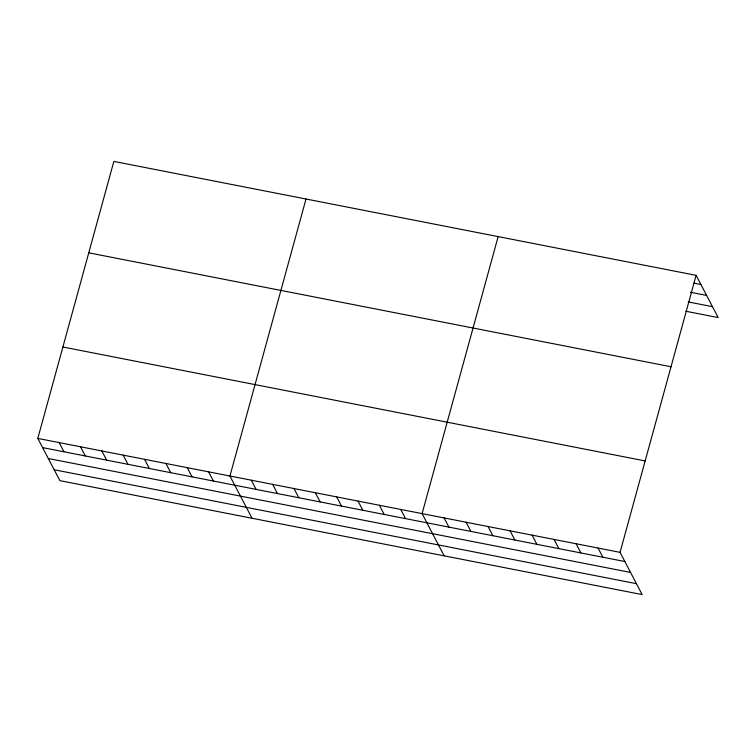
<?xml version="1.0" encoding="UTF-8"?>
<svg xmlns="http://www.w3.org/2000/svg" width="756" height="756" viewBox="0 0 756 756"><rect width="100%" height="100%" fill="white"/><g stroke="black" fill="none" stroke-linecap="round" stroke-linejoin="round"><path stroke-width="1.13" d="M696.115 275.345L620.062 552.352L642.146 594.585L59.885 480.655L37.8 438.423L113.854 161.415L696.115 275.345L718.2 317.577L685.787 311.236M306 199.008L229.947 476.015L252.031 518.257M498.147 236.609L422.094 513.617L444.178 555.849M693.98 283.169L700.925 284.53M690.417 292.27L706.624 295.435M688.187 301.918L712.502 306.671M88.754 252.825L671.026 366.755M62.899 347.004L645.161 460.943M37.8 438.423L620.062 552.352M42.601 447.609L624.872 561.538M48.308 458.514L630.57 572.443M54.177 469.75L636.448 583.679M598.072 548.053L602.872 557.238M576.072 543.744L580.873 552.929M554.072 539.444L558.882 548.629M532.082 535.135L536.883 544.32M510.083 530.835L514.883 540.02M488.083 526.526L492.893 535.711M466.093 522.226L470.893 531.411M444.093 517.917L448.894 527.112M400.746 509.44L405.547 518.625M379.399 505.263L384.199 514.449M358.042 501.086L362.852 510.272M336.694 496.909L341.504 506.095M315.346 492.732L320.147 501.918M293.999 488.546L298.8 497.741M272.651 484.369L277.452 493.564M251.294 480.192L256.104 489.387M208.599 471.839L213.4 481.024M187.252 467.662L192.052 476.847M165.895 463.485L170.705 472.67M144.547 459.308L149.348 468.493M123.2 455.131L128 464.316M101.852 450.954L106.653 460.139M80.495 446.777L85.305 455.962M59.148 442.6L63.958 451.786"/></g></svg>
